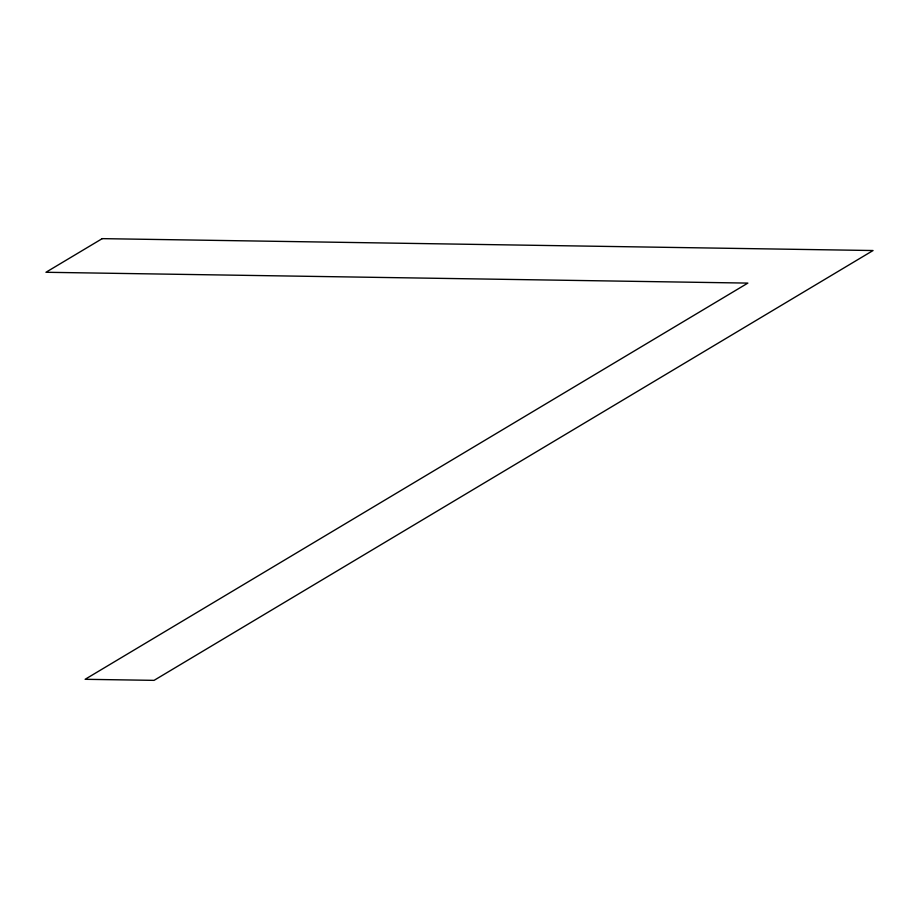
<?xml version="1.0" encoding="UTF-8"?>
<svg xmlns="http://www.w3.org/2000/svg" width="919" height="919" viewBox="0 0 919 919"><rect width="100%" height="100%" fill="white"/><g stroke="black" fill="none" stroke-linecap="round" stroke-linejoin="round"><path stroke-width="1.38" d="M102.216 238.641L45.95 272.277L747.859 283.098L85.122 679.302L154.059 680.359L873.05 250.531L102.216 238.641"/></g></svg>
